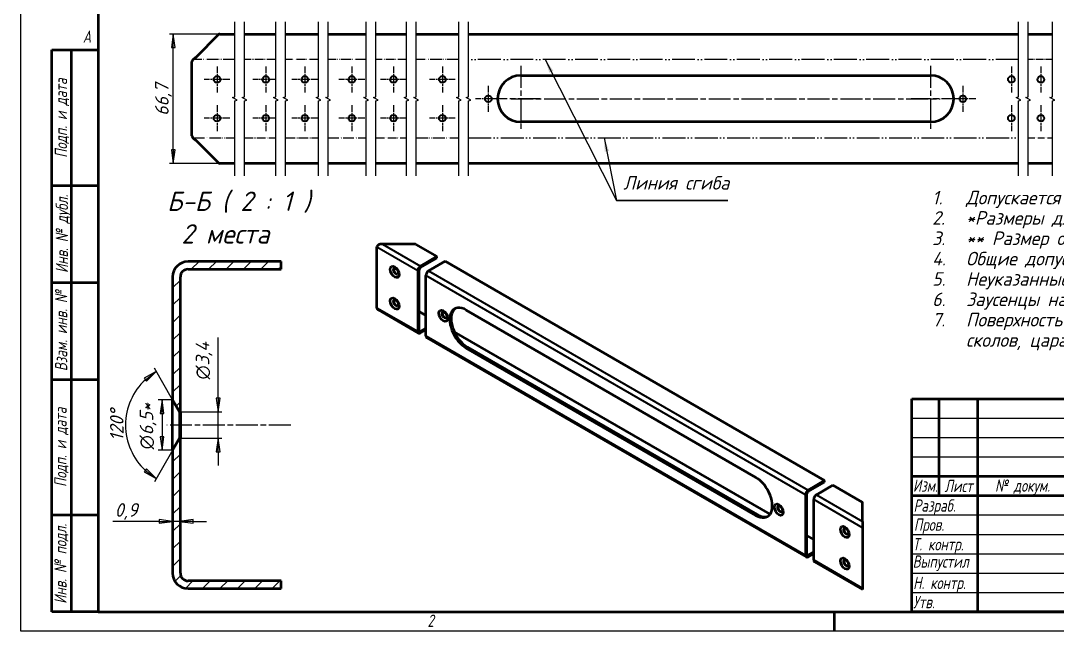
# Model space of a CAD drawing. Header units: millimetres. Extents: x 0 to 840, y 0 to 594.
# Drawn here: x 0 to 535, y 0 to 315 of the extents above; entities that cross this region are included whole.
import ezdxf
from ezdxf.enums import TextEntityAlignment as Align

# ---------------------------------------------------------------- set-up
doc = ezdxf.new("R2010")
doc.units = ezdxf.units.MM
doc.header["$LTSCALE"] = 2
doc.linetypes.add('LT_04', pattern=[0.7087, 0.4724, -0.0591, 0.1181, -0.0591])
doc.linetypes.add('LT_16', pattern=[0.68, 0.48, -0.06, 0.01, -0.06, 0.01, -0.06])
for name, color, linetype, lineweight in [('Layer_01', 7, 'Continuous', 35), ('Layer_02', 7, 'Continuous', 50), ('Layer_03', 7, 'Continuous', 50), ('Layer_04', 7, 'Continuous', 50), ('Layer_05', 7, 'Continuous', 25), ('Layer_06', 7, 'Continuous', 25), ('Layer_07', 7, 'Continuous', 25), ('Layer_08', 7, 'Continuous', 25), ('Layer_09', 7, 'LT_04', 25), ('Layer_10', 7, 'Continuous', 25), ('Layer_11', 7, 'Continuous', 18), ('Layer_12', 7, 'Continuous', 50)]:
    doc.layers.add(name, color=color, linetype=linetype, lineweight=lineweight)
doc.styles.add('Style_02', font='ariali.ttf', dxfattribs={"width": 0.8})
doc.styles.add('Style_03', font='GOST Common Italic.ttf')
doc.styles.add('Style_05', font='GOST Common Italic.ttf')
doc.styles.add('Style_06', font='GOST Common Italic.ttf', dxfattribs={"width": 0.8})
doc.styles.add('Style_07', font='GOST Common Italic.ttf', dxfattribs={"width": 0.8})
doc.styles.add('Style_08', font='GOST Common Italic.ttf')
doc.styles.add('Style_10', font='GOST Common Italic.ttf')
doc.styles.add('Style_11', font='GOST Common Italic.ttf', dxfattribs={"width": 0.9})
doc.styles.add('Style_12', font='GOST Common Italic.ttf', dxfattribs={"width": 0.8})
doc.styles.add('Style_13', font='GOST Common Italic.ttf')
doc.styles.add('Style_14', font='GOST Common Italic.ttf', dxfattribs={"width": 0.7})
doc.styles.add('Style_15', font='GOST Common Italic.ttf', dxfattribs={"width": 0.7})
doc.dimstyles.new('DimStyle_03', dxfattribs={"dimscale": 2, "dimtxt": 3.5, "dimasz": 3.5, "dimexe": 1, "dimexo": 0, "dimgap": 0.5, "dimtad": 1, "dimrnd": 1e-08, "dimtxsty": 'Style_03', "dimblk": 'Filled-1', "dimcen": 2.5, "dimdle": 15, "dimclrd": 256, "dimclre": 256, "dimclrt": 256, "dimazin": 2, "dimtfac": 0.714286, "dimtdec": 3, "dimtmove": 0, "dimatfit": 3, "dimlwd": -1, "dimlwe": 25})
doc.dimstyles.new('DimStyle_06', dxfattribs={"dimscale": 2, "dimtxt": 3.5, "dimasz": 3.5, "dimexe": 1, "dimexo": 0, "dimgap": 0.5, "dimtad": 1, "dimrnd": 1e-08, "dimtxsty": 'Style_03', "dimblk": 'Filled-1', "dimcen": 2.5, "dimdle": 15, "dimclrd": 256, "dimclre": 256, "dimclrt": 256, "dimazin": 2, "dimtfac": 0.714286, "dimtdec": 3, "dimtmove": 0, "dimatfit": 3, "dimlwd": 25, "dimlwe": 25})

# ---------------------------------------------------------------- blocks, each defined once
blk = doc.blocks.new('Block_19')
at = {"layer": 'Layer_04', "lineweight": 25}
for p, q in [((0, 0), (0, 297)), ((420, 0), (0, 0))]:
    blk.add_line(p, q, dxfattribs=at)
at = {"layer": 'Layer_04'}
for p, q in [((20, 292), (20, 5)), ((20, 5), (415, 5)), ((210, 5), (210, 0))]:
    blk.add_line(p, q, dxfattribs=at)
at = {"layer": 'Layer_04', "char_height": 3.17, "attachment_point": 1, "style": 'Style_02'}
for s, insert, width in [('\\fGOST Common|b0|i1;\\H3.1700;A', (16, 155), 5.1335), ('\\fGOST Common|b0|i1;\\H3.1700;2', (104.99, 4.3), 5.2328)]:
    blk.add_mtext(s, dxfattribs=dict(at, insert=insert, width=width))
blk = doc.blocks.new('Block_20')
at = {"layer": 'Layer_03'}
for p, q in [((0, 55), (185, 55)), ((0, 0), (0, 55)), ((0, 0), (0, 55)), ((7, 55), (7, 30)), ((17, 55), (17, 0)), ((40, 55), (40, 0)), ((55, 55), (55, 0)), ((65, 55), (65, 0)), ((185, 0), (185, 55)), ((65, 40), (185, 40)), ((135, 40), (135, 0)), ((150, 40), (150, 20)), ((167, 40), (167, 20)), ((0, 35), (65, 35)), ((135, 35), (185, 35)), ((0, 30), (65, 30)), ((135, 20), (185, 20)), ((155, 20), (155, 15)), ((65, 15), (185, 15)), ((185, 0), (0, 0))]:
    blk.add_line(p, q, dxfattribs=at)
at = {"layer": 'Layer_03', "linetype": 'Continuous', "lineweight": 25}
for p, q in [((0, 50), (65, 50)), ((0, 45), (65, 45)), ((0, 40), (65, 40)), ((140, 35), (140, 20)), ((145, 35), (145, 20)), ((0, 25), (65, 25)), ((0, 20), (65, 20)), ((0, 15), (65, 15)), ((0, 10), (65, 10)), ((0, 5), (65, 5))]:
    blk.add_line(p, q, dxfattribs=at)
at = {"layer": 'Layer_03', "lineweight": 30}
blk.add_line((83.1, 7.5), (130.5, 7.5), dxfattribs=at)
at = {"layer": 'Layer_03', "char_height": 3.17, "style": 'Style_02'}
for s, insert, width, attachment_point in [('\\fGOST Common|b0|i1;\\H3.1700;Лит.', (142.52, 37.49), 14.9766, 5), ('\\fGOST Common|b0|i1;\\H3.1700;Масса', (158.55, 37.51), 16.9878, 5), ('\\fGOST Common|b0|i1;\\H3.1700;Масштаб', (176.02, 37.53), 17.8316, 5), ('\\fGOST Common|b0|i1;\\H3.1700;Изм.', (3.5, 32.56), 6.9635, 5), ('\\fGOST Common|b0|i1;\\H3.1700;Лист', (12.1, 32.5), 10.0029, 5), ('\\A0;\\fGOST Common|b0|i1;\\H3.1700;№ докум.', (28.58, 32.16), 22.9069, 5), ('\\fGOST Common|b0|i1;\\H3.1700;Подп.', (47.56, 32.45), 14.879, 5), ('\\fGOST Common|b0|i1;\\H3.1700;Дата', (60.02, 32.24), 9.9614, 5), ('\\fGOST Common|b0|i1;\\H3.1700;Разраб.', (0.47, 27), 16.9971, 4), ('\\fGOST Common|b0|i1;\\H3.1700;Пров.', (0.56, 22.08), 17.0192, 4), ('\\A0;\\fGOST Common|b0|i1;\\H3.1700;Т. контр.', (0.23, 17.01), 16.9554, 4), ('\\fGOST Common|b0|i1;\\H3.1700;Лист', (140.37, 17.5), 10.5071, 5), ('\\fGOST Common|b0|i1;\\H3.1700;Листов', (162.21, 17.5), 14.3668, 5), ('\\A1;', (150.6, 17.54), 8.8313, 5), ('\\fGOST Common|b0|i1;\\H3.1700;Н. контр.', (0.36, 7.05), 16.9999, 4), ('\\fGOST Common|b0|i1;\\H3.1700;Утв.', (0.34, 2.52), 17.0083, 4), ('\\fGOST Common|b0|i1;\\H3.1700;Копировал', (93.48, -0.59), 19.7871, 1)]:
    blk.add_mtext(s, dxfattribs=dict(at, insert=insert, width=width, attachment_point=attachment_point))
at = {"layer": 'Layer_03'}
for tag, height, style, width, p in [('Изм1_001', 2.89, 'Style_15', 0.7, (3.51, 52.52)), ('Лист1_001', 2.89, 'Style_15', 0.7, (12.03, 52.52)), ('Докум1_001', 2.89, 'Style_15', 0.7, (28.54, 52.48)), ('Изм2_001', 2.89, 'Style_15', 0.7, (3.5, 47.52)), ('Лист2_001', 2.89, 'Style_15', 0.7, (12.01, 47.5)), ('Докум2_001', 2.89, 'Style_15', 0.7, (28.53, 47.5)), ('Изм3_001', 2.89, 'Style_15', 0.7, (3.5, 42.5)), ('Лист3_001', 2.89, 'Style_15', 0.7, (12.01, 42.51)), ('Докум3_001', 2.89, 'Style_15', 0.7, (28.51, 42.48)), ('Изм4_001', 2.89, 'Style_15', 0.7, (3.51, 37.5)), ('Лист4_001', 2.89, 'Style_15', 0.7, (12, 37.53)), ('Докум4_001', 2.89, 'Style_15', 0.7, (28.51, 37.52)), ('НАИМЕНОВАНИЕ_001', 5, 'Style_07', 0.8, (74.49, 28.98)), ('Литера_001', 3.5, 'Style_12', 0.8, (137.52, 27.25)), ('Литера2_001', 3.5, 'Style_12', 0.8, (142.51, 27.22)), ('Литера3_001', 3.5, 'Style_12', 0.8, (147.52, 27.21)), ('Масса_001', 3.5, 'Style_12', 0.8, (156.47, 26.48)), ('Масштаб_001', 3.5, 'Style_12', 0.8, (174.92, 25.86)), ('Тип_документа_001', 3.17, 'Style_06', 0.8, (100.08, 17.56)), ('Листов_001', 3.17, 'Style_06', 0.8, (177.46, 17.58))]:
    blk.add_attdef(tag, text='', height=height, dxfattribs=dict(at, style=style, width=width)).set_placement(p, align=Align.MIDDLE_CENTER)
for tag, height, style, width, p in [('Подп1_001', 2.89, 'Style_15', 0.7, (40.01, 52.51)), ('Дата1_001', 2, 'Style_14', 0.7, (55.01, 52.51)), ('Подп2_001', 2.89, 'Style_15', 0.7, (40.01, 47.5)), ('Дата2_001', 2, 'Style_14', 0.7, (55.01, 47.49)), ('Подп3_001', 2.89, 'Style_15', 0.7, (40.01, 42.51)), ('Дата3_001', 2, 'Style_14', 0.7, (55.02, 42.52)), ('Подп4_001', 2.89, 'Style_15', 0.7, (40.01, 37.51)), ('Дата4_001', 2, 'Style_14', 0.7, (55.02, 37.51)), ('АВТОР_001', 3.17, 'Style_06', 0.8, (15.59, 26.85)), ('Разработал_Подп._001', 2.89, 'Style_15', 0.7, (40.05, 27.51)), ('ДАТА_СОЗДАНИЯ_001', 2, 'Style_14', 0.7, (55.01, 27.51)), ('ПРОВЕРИЛ_001', 3.17, 'Style_06', 0.8, (17.41, 22.53)), ('Проверил_Подп._001', 2.89, 'Style_15', 0.7, (40.05, 22.52)), ('ДАТА_ПРОВЕРКИ_001', 2, 'Style_14', 0.7, (55.02, 22.51)), ('ТЕХНОЛОГ_001', 3.17, 'Style_06', 0.8, (17.33, 17.54)), ('Технолог_Подп._001', 2.89, 'Style_15', 0.7, (40.05, 17.51)), ('Технолог_Дата_001', 2, 'Style_14', 0.7, (55.01, 17.5)), ('Должность_руководителя_001', 3.17, 'Style_06', 0.8, (0.52, 12.51)), ('НАЧ._ОТДЕЛА_001', 3.17, 'Style_06', 0.8, (17.46, 12.45)), ('Руководитель_Подп._001', 2.89, 'Style_15', 0.7, (40.01, 12.5)), ('Руководитель_Дата_001', 2, 'Style_14', 0.7, (55.01, 12.51)), ('НОРМОКОНТРОЛЬ_001', 3.17, 'Style_06', 0.8, (17.37, 7.48)), ('Нормоконтроль_Подп._001', 2.89, 'Style_15', 0.7, (40.05, 7.52)), ('ДАТА_НОРМОКОНТРОЛЯ_001', 2, 'Style_14', 0.7, (55.02, 7.51)), ('УТВЕРДИЛ_001', 3.17, 'Style_06', 0.8, (17.4, 2.51)), ('Утвердил_Подп._001', 2.89, 'Style_15', 0.7, (40.05, 2.51)), ('ДАТА_УТВЕРЖДЕНИЯ_001', 2, 'Style_14', 0.7, (55.01, 2.5))]:
    blk.add_attdef(tag, text='', height=height, dxfattribs=dict(at, style=style, width=width)).set_placement(p, align=Align.MIDDLE_LEFT)
for tag, height, style, p in [('ОБОЗНАЧЕНИЕ_001', 5, 'Style_10', (102.49, 45.12)), ('ОРГАНИЗАЦИЯ_001', 3.5, 'Style_13', (148.22, 5.85))]:
    blk.add_attdef(tag, text='', height=height, dxfattribs=dict(at, style=style)).set_placement(p, align=Align.MIDDLE_CENTER)
at = {"layer": 'Layer_03', "style": 'Style_11', "width": 0.9}
blk.add_attdef('Материал_Наим._001', text='', height=3.5, dxfattribs=at).set_placement((90.27, 7.5), align=Align.BOTTOM_CENTER)
blk.add_attdef('Материал_Класс_001', text='', height=3.5, dxfattribs=at).set_placement((83, 7.5), align=Align.MIDDLE_RIGHT)
blk.add_attdef('Материал_ГОСТ_001', text='', height=3.5, dxfattribs=at).set_placement((106.8, 6.5), align=Align.TOP_CENTER)
blk = doc.blocks.new('Block_04')
at = {"layer": 'Layer_12'}
for p, q in [((-12, 0), (-12, 145)), ((-12, 145), (0, 145)), ((-7, 145), (-7, 0)), ((-12, 110), (-7, 110)), ((-7, 110), (0, 110)), ((-12, 85), (-7, 85)), ((-7, 85), (0, 85)), ((-12, 60), (-7, 60)), ((-7, 60), (0, 60)), ((-12, 25), (-7, 25)), ((-7, 25), (0, 25)), ((0, 0), (-12, 0))]:
    blk.add_line(p, q, dxfattribs=at)
at = {"layer": 'Layer_07', "char_height": 3.17, "attachment_point": 5, "rotation": 90, "style": 'Style_02'}
for s, insert, width in [('\\fGOST Common|b0|i1;\\H3.1700;Подп. и дата', (-9.37, 127.41), 34.7679), ('\\fGOST Common|b0|i1;\\H3.1700;Инв. № дубл.', (-8.95, 97.55), 24.8438), ('\\fGOST Common|b0|i1;\\H3.1700;Взам. инв. №', (-9.58, 72.53), 24.8669), ('\\fGOST Common|b0|i1;\\H3.1700;Подп. и дата', (-9.5, 42.47), 35.1486), ('\\fGOST Common|b0|i1;\\H3.1700;Инв. № подл.', (-9.5, 12.41), 24.9618)]:
    blk.add_mtext(s, dxfattribs=dict(at, insert=insert, width=width))
at = {"layer": 'Layer_07', "style": 'Style_06', "width": 0.8}
for tag, p in [('Подп._и_дата_2_001', (-3.53, 127.51)), ('Инв._номер_дубликата_001', (-3.41, 97.47)), ('Взамен_инв._номера_001', (-3.46, 72.53)), ('Подп._и_дата_1_001', (-3.42, 42.35)), ('ИНВЕНТАРНЫЙ_НОМЕР_001', (-3.33, 12.68))]:
    blk.add_attdef(tag, text='', height=3.17, rotation=90, dxfattribs=at).set_placement(p, align=Align.MIDDLE_CENTER)
blk = doc.blocks.new('Filled-1')
at = {"color": 0}
for p, q in [((0, 0), (-1, 0.143)), ((-1, 0.143), (-1, -0.143)), ((-1, 0), (0, 0)), ((-1, -0.143), (0, 0))]:
    blk.add_line(p, q, dxfattribs=at)
at = {"color": 0, "flags": 128}
blk.add_lwpolyline([(-1, -0.143), (0, 0), (-1, 0.143), (-1, -0.143)], dxfattribs=at)
at = {"color": 0}
blk.add_solid([(-1, -0.143), (0, 0), (-1, 0.143), (-1, -0.143)], dxfattribs=at)
blk = doc.blocks.new('*D30')
at = {"layer": 'Defpoints', "color": 0, "linetype": 'Continuous'}
for p in [(78.77, 308.17), (102.75, 308.17), (102.75, 241.44)]:
    blk.add_point(p, dxfattribs=at)
at = {"layer": 'Layer_10', "linetype": 'Continuous', "lineweight": 25}
for p, q in [((102.75, 308.17), (76.77, 308.17)), ((78.77, 248.44), (78.77, 301.17)), ((102.75, 241.44), (76.77, 241.44))]:
    blk.add_line(p, q, dxfattribs=at)
at = {"layer": 'Layer_10', "linetype": 'Continuous', "lineweight": 25, "xscale": 7, "yscale": 7, "zscale": 7}
for p, rotation in [((78.77, 308.17), 90), ((78.77, 241.44), 270)]:
    blk.add_blockref('Filled-1', p, dxfattribs=dict(at, rotation=rotation))
at = {"layer": 'Layer_10', "linetype": 'Continuous', "lineweight": 25, "insert": (69.37, 265.98), "char_height": 7, "attachment_point": 1, "rotation": 90, "style": 'Style_03'}
blk.add_mtext('\\A1;66,7', dxfattribs=at)
blk = doc.blocks.new('Block_14')
at = {"layer": 'Layer_12', "lineweight": 30}
blk.add_line((0, 0), (8.198, 0), dxfattribs=at)
at = {"layer": 'Layer_07', "style": 'Style_08'}
blk.add_text('Линия сгиба', height=1, dxfattribs=at).set_placement((0.5, 0.5), align=Align.BOTTOM_LEFT)
blk = doc.blocks.new('*D48')
at = {"layer": 'Defpoints', "color": 0, "linetype": 'Continuous'}
for p in [(78.4, 119.42), (56.01, 117.3), (85.9, 106.42), (81.98, 99.62)]:
    blk.add_point(p, dxfattribs=at)
at = {"layer": 'Layer_10', "linetype": 'Continuous', "lineweight": 25}
for p, q in [((78.4, 119.42), (69, 135.7)), ((81.98, 99.62), (69, 77.14))]:
    blk.add_line(p, q, dxfattribs=at)
blk.add_arc((85.9, 106.42), 31.81, 132.6334, 227.3666, dxfattribs=at)
at = {"layer": 'Layer_10', "linetype": 'Continuous', "lineweight": 25, "xscale": 7, "yscale": 7, "zscale": 7}
for p, rotation in [((70, 133.97), 36.31670533987681), ((70, 78.87), 323.6832946601309)]:
    blk.add_blockref('Filled-1', p, dxfattribs=dict(at, rotation=rotation))
at = {"layer": 'Layer_10', "linetype": 'Continuous', "lineweight": 25, "insert": (46.09, 98.21), "char_height": 7, "attachment_point": 1, "rotation": 90, "style": 'Style_03'}
blk.add_mtext('\\A1;120°', dxfattribs=at)
blk = doc.blocks.new('*D49')
at = {"layer": 'Defpoints', "color": 0, "linetype": 'Continuous'}
for p in [(78.4, 119.42), (72.96, 93.42), (78.4, 93.42)]:
    blk.add_point(p, dxfattribs=at)
at = {"layer": 'Layer_10', "linetype": 'Continuous', "lineweight": 25}
for p, q in [((78.4, 119.42), (70.96, 119.42)), ((72.96, 112.42), (72.96, 100.42)), ((78.4, 93.42), (70.96, 93.42))]:
    blk.add_line(p, q, dxfattribs=at)
at = {"layer": 'Layer_10', "linetype": 'Continuous', "lineweight": 25, "xscale": 7, "yscale": 7, "zscale": 7}
for p, rotation in [((72.96, 119.42), 90), ((72.96, 93.42), 270)]:
    blk.add_blockref('Filled-1', p, dxfattribs=dict(at, rotation=rotation))
at = {"layer": 'Layer_10', "linetype": 'Continuous', "lineweight": 25, "insert": (61.43, 93.92), "char_height": 7, "attachment_point": 1, "rotation": 90, "style": 'Style_03'}
blk.add_mtext('\\A1;\\fAIGDT|b0|i0;n\\fGOST Common|b0|i1;6,5*', dxfattribs=at)
blk = doc.blocks.new('*D50')
at = {"layer": 'Defpoints', "color": 0, "linetype": 'Continuous'}
for p in [(81.98, 99.62), (78.4, 93.42), (81.98, 56.72)]:
    blk.add_point(p, dxfattribs=at)
at = {"layer": 'Layer_10', "linetype": 'Continuous', "lineweight": 25}
for p, q in [((81.98, 99.62), (81.98, 54.72)), ((78.4, 93.42), (78.4, 54.72)), ((71.4, 56.72), (47.57, 56.72)), ((81.98, 56.72), (78.4, 56.72)), ((88.98, 56.72), (95.98, 56.72))]:
    blk.add_line(p, q, dxfattribs=at)
at = {"layer": 'Layer_10', "linetype": 'Continuous', "lineweight": 25, "xscale": 7, "yscale": 7, "zscale": 7}
blk.add_blockref('Filled-1', (78.4, 56.72), dxfattribs=at)
at = {"layer": 'Layer_10', "linetype": 'Continuous', "lineweight": 25, "xscale": 7, "yscale": 7, "zscale": 7, "rotation": 180}
blk.add_blockref('Filled-1', (81.98, 56.72), dxfattribs=at)
at = {"layer": 'Layer_10', "linetype": 'Continuous', "lineweight": 25, "insert": (48.57, 66.12), "char_height": 7, "attachment_point": 1, "style": 'Style_03'}
blk.add_mtext('\\A1;0,9', dxfattribs=at)
blk = doc.blocks.new('*D51')
at = {"layer": 'Defpoints', "color": 0, "linetype": 'Continuous'}
for p in [(82.4, 113.22), (101.89, 113.22), (82.4, 99.62)]:
    blk.add_point(p, dxfattribs=at)
at = {"layer": 'Layer_10', "linetype": 'Continuous', "lineweight": 25}
for p, q in [((101.89, 120.22), (101.89, 151.66)), ((82.4, 113.22), (103.89, 113.22)), ((101.89, 99.62), (101.89, 113.22)), ((82.4, 99.62), (103.89, 99.62)), ((101.89, 92.62), (101.89, 85.62))]:
    blk.add_line(p, q, dxfattribs=at)
at = {"layer": 'Layer_10', "linetype": 'Continuous', "lineweight": 25, "xscale": 7, "yscale": 7, "zscale": 7}
for p, rotation in [((101.89, 113.22), 270), ((101.89, 99.62), 90)]:
    blk.add_blockref('Filled-1', p, dxfattribs=dict(at, rotation=rotation))
at = {"layer": 'Layer_10', "linetype": 'Continuous', "lineweight": 25, "insert": (90.36, 129.96), "char_height": 7, "attachment_point": 1, "rotation": 90, "style": 'Style_03'}
blk.add_mtext('\\A1;\\fAIGDT|b0|i0;n\\fGOST Common|b0|i1;3,4', dxfattribs=at)

msp = doc.modelspace()

# ---------------------------------------------------------------- hatches: boundary and pattern name
at = {"layer": 'Layer_11'}
h = msp.add_hatch(dxfattribs=at)
h.set_pattern_fill('ANSI31', color=256, scale=50.8, style=0)
h.set_pattern_definition([(45, (0, 0), (-4.49013, 4.49013), [])])
edge = h.paths.add_edge_path()
edge.add_ellipse((86.3983, 182.8192), major_axis=(-8, 0), ratio=1, start_angle=270, end_angle=360)
edge.add_line((78.3983, 182.8192), (78.3983, 119.4192))
edge.add_line((78.3983, 119.4192), (81.9779, 113.2192))
edge.add_line((81.9779, 113.2192), (82.3983, 113.2192))
edge.add_line((82.3983, 113.2192), (82.3983, 182.8192))
edge.add_ellipse((86.3983, 182.8192), major_axis=(0, 4), ratio=1, start_angle=0, end_angle=90, ccw=False)
edge.add_line((86.3983, 186.8192), (134.3983, 186.8192))
edge.add_line((134.3983, 186.8192), (134.3983, 190.8192))
edge.add_line((134.3983, 190.8192), (86.3983, 190.8192))
edge = h.paths.add_edge_path()
edge.add_line((134.3983, 26.0192), (86.3983, 26.0192))
edge.add_ellipse((86.3983, 30.0192), major_axis=(-4, 0), ratio=1, start_angle=0, end_angle=90, ccw=False)
edge.add_line((82.3983, 30.0192), (82.3983, 99.6192))
edge.add_line((82.3983, 99.6192), (81.9779, 99.6192))
edge.add_line((81.9779, 99.6192), (78.3983, 93.4192))
edge.add_line((78.3983, 93.4192), (78.3983, 30.0192))
edge.add_ellipse((86.3983, 30.0192), major_axis=(0, -8), ratio=1, start_angle=270, end_angle=360)
edge.add_line((86.3983, 22.0192), (134.3983, 22.0192))
edge.add_line((134.3983, 22.0192), (134.3983, 26.0192))

# ---------------------------------------------------------------- linework, layer by layer
at = {"layer": 'Layer_01'}
for p, q in [((204.9349, 186.0114), (183.8642, 198.1766)), ((186.6926, 199.8096), (206.3492, 188.4609)), ((405.1249, 70.4317), (209.1776, 183.5619)), ((210.5918, 186.0114), (406.5391, 72.8812)), ((183.8642, 166.9864), (204.9349, 154.8213)), ((205.6421, 155.2295), (206.3492, 154.8213)), ((209.1776, 152.3718), (405.1249, 39.2416)), ((229.9711, 146.1637), (230.6782, 146.572)), ((410.7817, 70.4317), (434.6391, 56.6577)), ((434.6391, 53.3917), (409.3675, 67.9822)), ((379.5242, 59.8192), (380.2313, 60.2275)), ((405.832, 39.6498), (406.5391, 39.2416)), ((409.3675, 36.7921), (434.6391, 22.2015))]:
    msp.add_line(p, q, dxfattribs=at)
at = {"layer": 'Layer_02'}
for p, q in [((102.0405, 307.8745), (90.3334, 296.1674)), ((102.7477, 308.1674), (110.528, 308.1674)), ((115.528, 308.1674), (131.7013, 308.1674)), ((136.7013, 308.1674), (153.7256, 308.1674)), ((158.7256, 308.1674), (178.3404, 308.1674)), ((183.3404, 308.1674), (199.1504, 308.1674)), ((204.1504, 308.1674), (226.143, 308.1674)), ((231.143, 308.1674), (515.1055, 308.1674)), ((520.1055, 308.1674), (532.5663, 308.1674)), ((88.3334, 255.7054), (88.3334, 293.9054)), ((258.1445, 286.8054), (469.6445, 286.8054)), ((469.6445, 262.8054), (258.1445, 262.8054)), ((90.3334, 253.4435), (102.0405, 241.7364)), ((110.528, 241.4435), (102.7477, 241.4435)), ((131.7013, 241.4435), (115.528, 241.4435)), ((153.7256, 241.4435), (136.7013, 241.4435)), ((178.3404, 241.4435), (158.7256, 241.4435)), ((199.1504, 241.4435), (183.3404, 241.4435)), ((226.143, 241.4435), (204.1504, 241.4435)), ((515.1055, 241.4435), (231.143, 241.4435)), ((532.5663, 241.4435), (520.1055, 241.4435)), ((183.8642, 166.9864), (183.8642, 198.1766)), ((203.249, 199.8096), (186.6926, 199.8096)), ((203.9561, 199.6405), (214.8344, 193.3599)), ((214.8344, 193.3599), (206.3492, 188.4609)), ((214.8344, 192.5434), (214.8344, 193.3599)), ((134.3983, 190.8192), (86.3983, 190.8192)), ((134.3983, 186.8192), (134.3983, 190.8192)), ((206.3492, 187.6444), (214.8344, 192.5434)), ((210.5918, 186.0114), (219.0771, 190.9104)), ((219.0771, 190.9104), (415.0244, 77.7802)), ((78.3983, 182.8192), (78.3983, 119.4192)), ((82.3983, 113.2192), (82.3983, 182.8192)), ((86.3983, 186.8192), (134.3983, 186.8192)), ((204.9349, 186.0114), (204.9349, 154.8213)), ((205.6421, 155.2295), (205.6421, 186.4197)), ((209.1776, 152.3718), (209.1776, 183.5619)), ((184.6926, 165.8317), (205.3492, 153.9057)), ((209.1776, 162.9862), (205.6421, 165.0275)), ((229.9711, 165.7597), (379.5242, 79.4151)), ((209.1776, 156.4543), (206.3492, 154.8213)), ((206.3492, 154.0048), (209.1776, 155.6378)), ((209.5918, 151.4562), (405.5391, 38.326)), ((386.8314, 60.4178), (223.8375, 154.5223)), ((379.5242, 59.8192), (229.9711, 146.1637)), ((230.6782, 146.572), (380.2313, 60.2275)), ((78.3983, 119.4192), (81.9779, 113.2192)), ((78.3983, 93.4192), (78.3983, 119.4192)), ((81.9779, 113.2192), (82.3983, 113.2192)), ((81.9779, 113.2192), (81.9779, 99.6192)), ((82.3983, 113.2192), (82.3983, 99.6192)), ((81.9779, 99.6192), (78.3983, 93.4192)), ((82.3983, 99.6192), (81.9779, 99.6192)), ((82.3983, 30.0192), (82.3983, 99.6192)), ((78.3983, 93.4192), (78.3983, 30.0192)), ((415.0244, 77.7802), (406.5391, 72.8812)), ((406.5391, 72.0647), (415.0244, 76.9637)), ((410.7817, 70.4317), (419.267, 75.3307)), ((415.0244, 76.9637), (415.0244, 77.7802)), ((419.267, 75.3307), (434.3462, 66.6248)), ((405.1249, 70.4317), (405.1249, 39.2416)), ((405.832, 39.6498), (405.832, 70.84)), ((409.3675, 36.7921), (409.3675, 67.9822)), ((434.6391, 56.6577), (434.6391, 66.2165)), ((434.6391, 56.6577), (434.6391, 53.3917)), ((409.3675, 47.4065), (405.832, 49.4478)), ((434.6391, 53.3917), (434.6391, 22.2015)), ((409.3675, 40.8745), (406.5391, 39.2416)), ((406.5391, 38.4251), (409.3675, 40.058)), ((409.7817, 35.8765), (434.6391, 21.5251)), ((134.3983, 26.0192), (86.3983, 26.0192)), ((86.3983, 22.0192), (134.3983, 22.0192)), ((134.3983, 22.0192), (134.3983, 26.0192)), ((434.6391, 22.2015), (434.6391, 21.5251))]:
    msp.add_line(p, q, dxfattribs=at)
at = {"layer": 'Layer_02', "lineweight": 35}
for centre in [(101.3334, 284.8054), (126.5429, 284.8054), (146.6978, 284.8054), (170.986, 284.8054), (192.4207, 284.8054), (217.6601, 284.8054), (511.3945, 284.8054), (526.682, 284.8054), (241.3945, 274.8054), (486.3945, 274.8054), (101.3334, 264.8054), (126.5429, 264.8054), (146.6978, 264.8054), (170.986, 264.8054), (192.4207, 264.8054), (217.6601, 264.8054), (511.3945, 264.8054), (526.682, 264.8054)]:
    msp.add_circle(centre, 1.7, dxfattribs=at)
at = {"layer": 'Layer_02'}
for centre, radius, start, end in [((102.7477, 307.1674), 1, 90, 135), ((258.1445, 274.8054), 12, 90, 270), ((469.6445, 274.8054), 12, 270, 90), ((102.7477, 242.4435), 1, 225, 270), ((86.3983, 182.8192), 8, 90, 180), ((86.3983, 182.8192), 4, 90, 180), ((86.3983, 30.0192), 8, 180, 270), ((86.3983, 30.0192), 4, 180, 270)]:
    msp.add_arc(centre, radius, start, end, dxfattribs=at)
for centre, major_axis, start_param, end_param in [((186.6926, 198.1766), (-2.8284, 0), 4.71238898, 6.28318531), ((203.249, 199.2323), (1, 0), 0.78539816, 1.57079633), ((193.7637, 185.8475), (-0.85, 1.4722), 0.04373272, 3.09785993), ((206.3492, 186.8279), (-1, -1.7321), 3.92699082, 5.49778714), ((206.3492, 186.8279), (0.5, 0.866), 0.78539816, 2.35619449), ((210.5918, 184.3784), (1, 1.7321), 0.78539816, 2.35619449), ((186.6926, 166.9864), (-2.8284, 0), 0, 0.78539816), ((193.7637, 169.5176), (-0.85, 1.4722), 0.04373272, 3.09785993), ((229.9711, 155.9617), (-6, 10.3923), 5.49778714, 8.6393798), ((230.6782, 156.37), (-6, 10.3923), 0.05895972, 2.35619449), ((218.8342, 163.2081), (-0.85, 1.4722), 0.04373272, 3.09785993), ((206.3492, 155.6378), (-0.5, -0.866), 5.49778714, 7.06858347), ((206.3492, 155.6378), (-1, -1.7321), 5.49778714, 7.06858347), ((210.5918, 153.1883), (-1, -1.7321), 5.49778714, 6.28318531), ((379.5242, 69.6172), (6, -10.3923), 5.49778714, 8.6393798), ((406.5391, 71.2482), (-1, -1.7321), 3.92699082, 5.49778714), ((406.5391, 71.2482), (0.5, 0.866), 0.78539816, 2.35619449), ((410.7817, 68.7987), (1, 1.7321), 0.78539816, 2.35619449), ((392.0754, 63.1873), (-0.85, 1.4722), 0.04373272, 3.09785993), ((433.6391, 66.2165), (1, 0), 0, 0.78539816), ((380.2313, 70.0254), (6, -10.3923), 5.49778714, 6.22422559), ((426.1538, 51.6771), (-0.85, 1.4722), 0.04373272, 3.09785993), ((406.5391, 40.058), (-1, -1.7321), 5.49778714, 7.06858347), ((406.5391, 40.058), (-0.5, -0.866), 5.49778714, 7.06858347), ((410.7817, 37.6086), (-1, -1.7321), 5.49778714, 6.28318531), ((426.1538, 35.3471), (-0.85, 1.4722), 0.04373272, 3.09785993)]:
    msp.add_ellipse(centre, major_axis=major_axis, ratio=0.57735027, start_param=start_param, end_param=end_param, dxfattribs=at)
for centre, major_axis in [((193.0566, 185.4393), (-1.625, 2.8146)), ((193.6894, 185.8046), (0.85, -1.4722)), ((193.0566, 169.1093), (-1.625, 2.8146)), ((193.6894, 169.4747), (0.85, -1.4722)), ((218.1271, 162.7999), (-1.625, 2.8146)), ((218.7599, 163.1652), (0.85, -1.4722)), ((391.3682, 62.779), (-1.625, 2.8146)), ((392.001, 63.1444), (0.85, -1.4722)), ((425.4467, 51.2688), (-1.625, 2.8146)), ((426.0794, 51.6342), (0.85, -1.4722)), ((425.4467, 34.9389), (-1.625, 2.8146)), ((426.0794, 35.3042), (0.85, -1.4722))]:
    msp.add_ellipse(centre, major_axis=major_axis, ratio=0.57735027, dxfattribs=at)
for points, knots in [([(89.8334, 295.8035), (89.0595, 295.228), (88.4426, 294.6525), (88.3476, 294.077), (88.3382, 294.0198), (88.3334, 293.9626), (88.3334, 293.9054)], [-1.31811607, -1.31811607, -1.31811607, -1.31811607, -0.11914271, -0.11914271, -0.11914271, 0, 0, 0, 0]), ([(88.3334, 255.7054), (88.3334, 255.1299), (88.8621, 254.5544), (89.6068, 253.9789), (89.6808, 253.9217), (89.7565, 253.8645), (89.8334, 253.8073)], [0, 0, 0, 0, 1.19897336, 1.19897336, 1.19897336, 1.31811607, 1.31811607, 1.31811607, 1.31811607])]:
    msp.add_open_spline(points, degree=3, knots=knots, dxfattribs=at)
for points in [[(90.3334, 296.1674), (90.165, 296.0461), (89.9965, 295.9248), (89.8334, 295.8035)], [(89.8334, 253.8073), (89.9965, 253.6861), (90.165, 253.5648), (90.3334, 253.4435)]]:
    msp.add_open_spline(points, degree=3, dxfattribs=at)
at = {"layer": 'Layer_05', "flags": 128}
for points in [[(110.528, 235.0935), (110.528, 273.7488), (111.778, 274.0837), (109.278, 275.5271), (110.528, 275.8621), (110.528, 314.5174)], [(115.528, 235.0935), (115.528, 273.7488), (116.778, 274.0837), (114.278, 275.5271), (115.528, 275.8621), (115.528, 314.5174)], [(131.7013, 235.0935), (131.7013, 273.7488), (132.9513, 274.0837), (130.4513, 275.5271), (131.7013, 275.8621), (131.7013, 314.5174)], [(136.7013, 235.0935), (136.7013, 273.7488), (137.9513, 274.0837), (135.4513, 275.5271), (136.7013, 275.8621), (136.7013, 314.5174)], [(153.7256, 235.0935), (153.7256, 273.7488), (154.9756, 274.0837), (152.4756, 275.5271), (153.7256, 275.8621), (153.7256, 314.5174)], [(158.7256, 235.0935), (158.7256, 273.7488), (159.9756, 274.0837), (157.4756, 275.5271), (158.7256, 275.8621), (158.7256, 314.5174)], [(178.3404, 235.0935), (178.3404, 273.7488), (179.5904, 274.0837), (177.0904, 275.5271), (178.3404, 275.8621), (178.3404, 314.5174)], [(183.3404, 235.0935), (183.3404, 273.7488), (184.5904, 274.0837), (182.0904, 275.5271), (183.3404, 275.8621), (183.3404, 314.5174)], [(199.1504, 235.0935), (199.1504, 273.7488), (200.4004, 274.0837), (197.9004, 275.5271), (199.1504, 275.8621), (199.1504, 314.5174)], [(204.1504, 235.0935), (204.1504, 273.7488), (205.4004, 274.0837), (202.9004, 275.5271), (204.1504, 275.8621), (204.1504, 314.5174)], [(226.143, 235.0935), (226.143, 273.7488), (227.393, 274.0837), (224.893, 275.5271), (226.143, 275.8621), (226.143, 314.5174)], [(231.143, 235.0935), (231.143, 273.7488), (232.393, 274.0837), (229.893, 275.5271), (231.143, 275.8621), (231.143, 314.5174)], [(515.1055, 235.0935), (515.1055, 273.7488), (516.3555, 274.0837), (513.8555, 275.5271), (515.1055, 275.8621), (515.1055, 314.5174)], [(520.1055, 235.0935), (520.1055, 273.7488), (521.3555, 274.0837), (518.8555, 275.5271), (520.1055, 275.8621), (520.1055, 314.5174)], [(532.5663, 235.0935), (532.5663, 273.7488), (533.8163, 274.0837), (531.3163, 275.5271), (532.5663, 275.8621), (532.5663, 314.5174)]]:
    msp.add_lwpolyline(points, dxfattribs=at)
at = {"layer": 'Layer_06', "linetype": 'LT_04', "ltscale": 3.72192}
for p, q in [((101.3334, 291.5054), (101.3334, 278.1054)), ((126.5429, 291.5054), (126.5429, 278.1054)), ((146.6978, 291.5054), (146.6978, 278.1054)), ((170.986, 291.5054), (170.986, 278.1054)), ((192.4207, 291.5054), (192.4207, 278.1054)), ((217.6601, 291.5054), (217.6601, 278.1054)), ((511.3945, 291.5054), (511.3945, 278.1054)), ((526.682, 291.5054), (526.682, 278.1054)), ((108.0334, 284.8054), (94.6334, 284.8054)), ((153.3978, 284.8054), (139.9978, 284.8054)), ((177.686, 284.8054), (164.286, 284.8054)), ((199.1207, 284.8054), (185.7207, 284.8054)), ((224.3601, 284.8054), (210.9601, 284.8054)), ((241.3945, 281.5054), (241.3945, 268.1054)), ((486.3945, 281.5054), (486.3945, 268.1054)), ((248.0945, 274.8054), (234.6945, 274.8054)), ((493.0945, 274.8054), (479.6945, 274.8054)), ((101.3334, 271.5054), (101.3334, 258.1054)), ((126.5429, 271.5054), (126.5429, 258.1054)), ((146.6978, 271.5054), (146.6978, 258.1054)), ((170.986, 271.5054), (170.986, 258.1054)), ((192.4207, 271.5054), (192.4207, 258.1054)), ((217.6601, 271.5054), (217.6601, 258.1054)), ((511.3945, 271.5054), (511.3945, 258.1054)), ((526.682, 271.5054), (526.682, 258.1054)), ((108.0334, 264.8054), (94.6334, 264.8054)), ((153.3978, 264.8054), (139.9978, 264.8054)), ((177.686, 264.8054), (164.286, 264.8054)), ((199.1207, 264.8054), (185.7207, 264.8054)), ((224.3601, 264.8054), (210.9601, 264.8054))]:
    msp.add_line(p, q, dxfattribs=at)
at = {"layer": 'Layer_06', "linetype": 'LT_04', "ltscale": 11.993792}
for p, q in [((258.1445, 291.8054), (258.1445, 257.8054)), ((469.6445, 291.8054), (469.6445, 257.8054)), ((268.1445, 274.8054), (241.1445, 274.8054)), ((486.6445, 274.8054), (459.6445, 274.8054))]:
    msp.add_line(p, q, dxfattribs=at)
at = {"layer": 'Layer_06', "linetype": 'LT_04', "ltscale": 3.293738}
for p, q in [((131.7013, 284.8054), (119.8429, 284.8054)), ((131.7013, 264.8054), (119.8429, 264.8054))]:
    msp.add_line(p, q, dxfattribs=at)
at = {"layer": 'Layer_08', "linetype": 'LT_04', "ltscale": 11.993792}
for p, q in [((253.1445, 274.8054), (474.6445, 274.8054)), ((139.3983, 106.4192), (75.4436, 106.4192))]:
    msp.add_line(p, q, dxfattribs=at)
at = {"layer": 'Layer_09', "linetype": 'LT_16', "ltscale": 6.255324}
for p, q in [((110.528, 295.0364), (88.9192, 295.0364)), ((88.9192, 254.5745), (110.528, 254.5745))]:
    msp.add_line(p, q, dxfattribs=at)
at = {"layer": 'Layer_09', "linetype": 'LT_16', "ltscale": 4.681852}
for p, q in [((131.7013, 295.0364), (115.528, 295.0364)), ((115.528, 254.5745), (131.7013, 254.5745))]:
    msp.add_line(p, q, dxfattribs=at)
at = {"layer": 'Layer_09', "linetype": 'LT_16', "ltscale": 4.928206}
for p, q in [((153.7256, 295.0364), (136.7013, 295.0364)), ((136.7013, 254.5745), (153.7256, 254.5745))]:
    msp.add_line(p, q, dxfattribs=at)
at = {"layer": 'Layer_09', "linetype": 'LT_16', "ltscale": 5.678086}
for p, q in [((178.3404, 295.0364), (158.7256, 295.0364)), ((158.7256, 254.5745), (178.3404, 254.5745))]:
    msp.add_line(p, q, dxfattribs=at)
at = {"layer": 'Layer_09', "linetype": 'LT_16', "ltscale": 4.576676}
for p, q in [((199.1504, 295.0364), (183.3404, 295.0364)), ((183.3404, 254.5745), (199.1504, 254.5745))]:
    msp.add_line(p, q, dxfattribs=at)
at = {"layer": 'Layer_09', "linetype": 'LT_16', "ltscale": 6.366463}
for p, q in [((226.143, 295.0364), (204.1504, 295.0364)), ((204.1504, 254.5745), (226.143, 254.5745))]:
    msp.add_line(p, q, dxfattribs=at)
at = {"layer": 'Layer_09', "linetype": 'LT_16', "ltscale": 12.282114}
for p, q in [((515.1055, 295.0364), (231.143, 295.0364)), ((231.143, 254.5745), (515.1055, 254.5745))]:
    msp.add_line(p, q, dxfattribs=at)
at = {"layer": 'Layer_09', "linetype": 'LT_16', "ltscale": 3.607132}
for p, q in [((532.5663, 295.0364), (520.1055, 295.0364)), ((520.1055, 254.5745), (532.5663, 254.5745))]:
    msp.add_line(p, q, dxfattribs=at)

# ---------------------------------------------------------------- block references
for name, p, xscale, yscale, zscale in [('Block_19', (0, 0), 2, 2, 2), ('Block_04', (40, 10), 2, 2, 2), ('Block_14', (307.5988, 222.3139), 6.99999988079071, 6.99999988079071, 6.99999988079071)]:
    msp.add_blockref(name, p, dxfattribs=dict(xscale=xscale, yscale=yscale, zscale=zscale))
ref = msp.add_blockref('Block_20', (460, 10), dxfattribs=dict(xscale=2, yscale=2, zscale=2))
ref.add_attrib('Должность_руководителя_001', 'Выпустил', (460.4591, 32.8095), dxfattribs={"layer": 'Layer_03', "height": 6.34, "style": 'Style_06', "width": 0.8})
ref.add_attrib('ОБОЗНАЧЕНИЕ_001', 'чертеж.160', (655.4389, 100.1823), dxfattribs={"layer": 'Layer_03', "height": 10, "style": 'Style_10'})
ref.add_attrib('НАИМЕНОВАНИЕ_001', 'чертеж.160', (599.9528, 66.4501), dxfattribs={"layer": 'Layer_03', "height": 10, "style": 'Style_07', "width": 0.8})
ref.add_attrib('Материал_Класс_001', 'Лист', (606.2102, 21.5), dxfattribs={"layer": 'Layer_03', "height": 7, "style": 'Style_11', "width": 0.9})
ref.add_attrib('Материал_Наим._001', 'Б-ПН-О-1 ГОСТ 19904-90', (623.3245, 27), dxfattribs={"layer": 'Layer_03', "height": 7, "style": 'Style_11', "width": 0.9})
ref.add_attrib('Материал_ГОСТ_001', '08Х18Н10 ГОСТ 5582-75', (625.2025, 16), dxfattribs={"layer": 'Layer_03', "height": 7, "style": 'Style_11', "width": 0.9})
ref.add_attrib('Масса_001', '1,0', (771.403, 62.2669), dxfattribs={"layer": 'Layer_03', "height": 7, "style": 'Style_12', "width": 0.8})
ref.add_attrib('Масштаб_001', '1 : 2', (804.5816, 61.7088), dxfattribs={"layer": 'Layer_03', "height": 7, "style": 'Style_12', "width": 0.8})
ref.add_attrib('Листов_001', '1', (812.457, 41.9878), dxfattribs={"layer": 'Layer_03', "height": 6.34, "style": 'Style_06', "width": 0.8})

# ---------------------------------------------------------------- texts
at = {"layer": 'Layer_07', "style": 'Style_03'}
for s, p in [('1. ', (470.5331, 220.2949)), ('Допускается замена материала на AISI 304 шлифованный в плёнке.', (488.0331, 220.2949)), ('2. ', (470.5331, 209.7949)), ('*Размеры для справок.', (488.0331, 209.7949)), ('3. ', (470.5331, 199.2949)), ('** Размер обеспечивается инструментом.', (488.0331, 199.2949)), ('4. ', (470.5331, 188.7949)), ('Общие допуски по ГОСТ 30893.1: H14, h14, ±IT14/2.', (488.0331, 188.7949)), ('5. ', (470.5331, 178.2949)), ('Неуказанные радиусы скруглений 1 мм.', (488.0331, 178.2949)), ('6. ', (470.5331, 167.7949)), ('Заусенцы на торцах не допускаются.', (488.0331, 167.7949)), ('7. ', (470.5331, 157.2949)), ('Поверхность В - лицевая. На лицевой поверхности не допускается ', (488.0331, 157.2949)), ('сколов, царапин, трещин, зазубрин.', (488.0331, 146.7949))]:
    msp.add_text(s, height=7, dxfattribs=at).set_placement(p)
at = {"layer": 'Layer_07', "char_height": 10, "attachment_point": 7, "style": 'Style_05'}
for s, insert in [('Б-Б ( 2 : 1 )', (75.5619, 215.9256)), ('2 места', (82.9794, 200.07))]:
    msp.add_mtext(s, dxfattribs=dict(at, insert=insert))

# ---------------------------------------------------------------- dimensions: what is measured, and where the dimension line sits
at = {"layer": 'Layer_10', "linetype": 'Continuous', "lineweight": 25}
for base, p1, p2, angle, override, picture, middle in [((78.7671, 308.1674), (102.7477, 241.4435), (102.7477, 308.1674), 90, {"dimgap": 0.5, "dimdec": 1, "dimtol": 0, "dimlim": 0, "dimtp": 0, "dimtm": 0, "dimtdec": 1, "dimtofl": 0, "dimatfit": 1}, '*D30', (78.7671, 274.8054)), ((81.9779, 56.7223), (78.3983, 93.4192), (81.9779, 99.6192), 180, {"dimgap": 0.5, "dimdec": 1, "dimlfac": 0.25, "dimtol": 0, "dimlim": 0, "dimtp": 0, "dimtm": 0, "dimtdec": 1, "dimtofl": 1, "dimatfit": 1}, '*D50', (54.5714, 56.7223))]:
    dim = msp.add_linear_dim(base=base, p1=p1, p2=p2, angle=angle, dimstyle='DimStyle_06', override=override, dxfattribs=at)
    dim.commit()
    dim.dimension.update_dxf_attribs({"geometry": picture, "text_midpoint": middle, "dimtype": 160})
for base, p1, p2, text, override, picture, middle in [((101.8885, 113.2192), (82.3983, 99.6192), (82.3983, 113.2192), '\\fAIGDT|b0|i0;n\\fGOST Common|b0|i1;<>', {"dimgap": 0.5, "dimdec": 2, "dimlfac": 0.25, "dimtol": 0, "dimlim": 0, "dimtp": 0, "dimtm": 0, "dimtdec": 3, "dimtofl": 1, "dimatfit": 1}, '*D51', (101.8885, 140.3096)), ((72.9583, 93.4192), (78.3983, 119.4192), (78.3983, 93.4192), '\\fAIGDT|b0|i0;n\\fGOST Common|b0|i1;<>*', {"dimgap": 0.5, "dimdec": 2, "dimlfac": 0.25, "dimtol": 0, "dimlim": 0, "dimtp": 0, "dimtm": 0, "dimtdec": 3, "dimtofl": 0, "dimatfit": 1}, '*D49', (72.9583, 106.4192))]:
    dim = msp.add_linear_dim(base=base, p1=p1, p2=p2, angle=90, text=text, dimstyle='DimStyle_06', override=override, dxfattribs=at)
    dim.commit()
    dim.dimension.update_dxf_attribs({"geometry": picture, "text_midpoint": middle, "dimtype": 160})
dim = msp.add_angular_dim_3p(base=(56.0111, 117.2993), center=(85.9039, 106.4192), p1=(78.3983, 119.4192), p2=(81.9779, 99.6192), dimstyle='DimStyle_06', override={"dimgap": 0.5, "dimadec": 2, "dimtol": 0, "dimlim": 0, "dimtp": 0, "dimtm": 0, "dimtdec": 2}, dxfattribs=at)
dim.commit()
dim.dimension.update_dxf_attribs({"geometry": '*D48', "text_midpoint": (54.0927, 106.4192), "dimtype": 165})

# ---------------------------------------------------------------- leaders
at = {"layer": 'Layer_07'}
for points in [[(270.7315, 295.0364), (307.5988, 222.3139)], [(301.1981, 254.5745), (307.5988, 222.3139)]]:
    msp.add_leader(points, dimstyle='DimStyle_03', override={"dimtad": 0}, dxfattribs=at)

doc.saveas('drawing.dxf')
